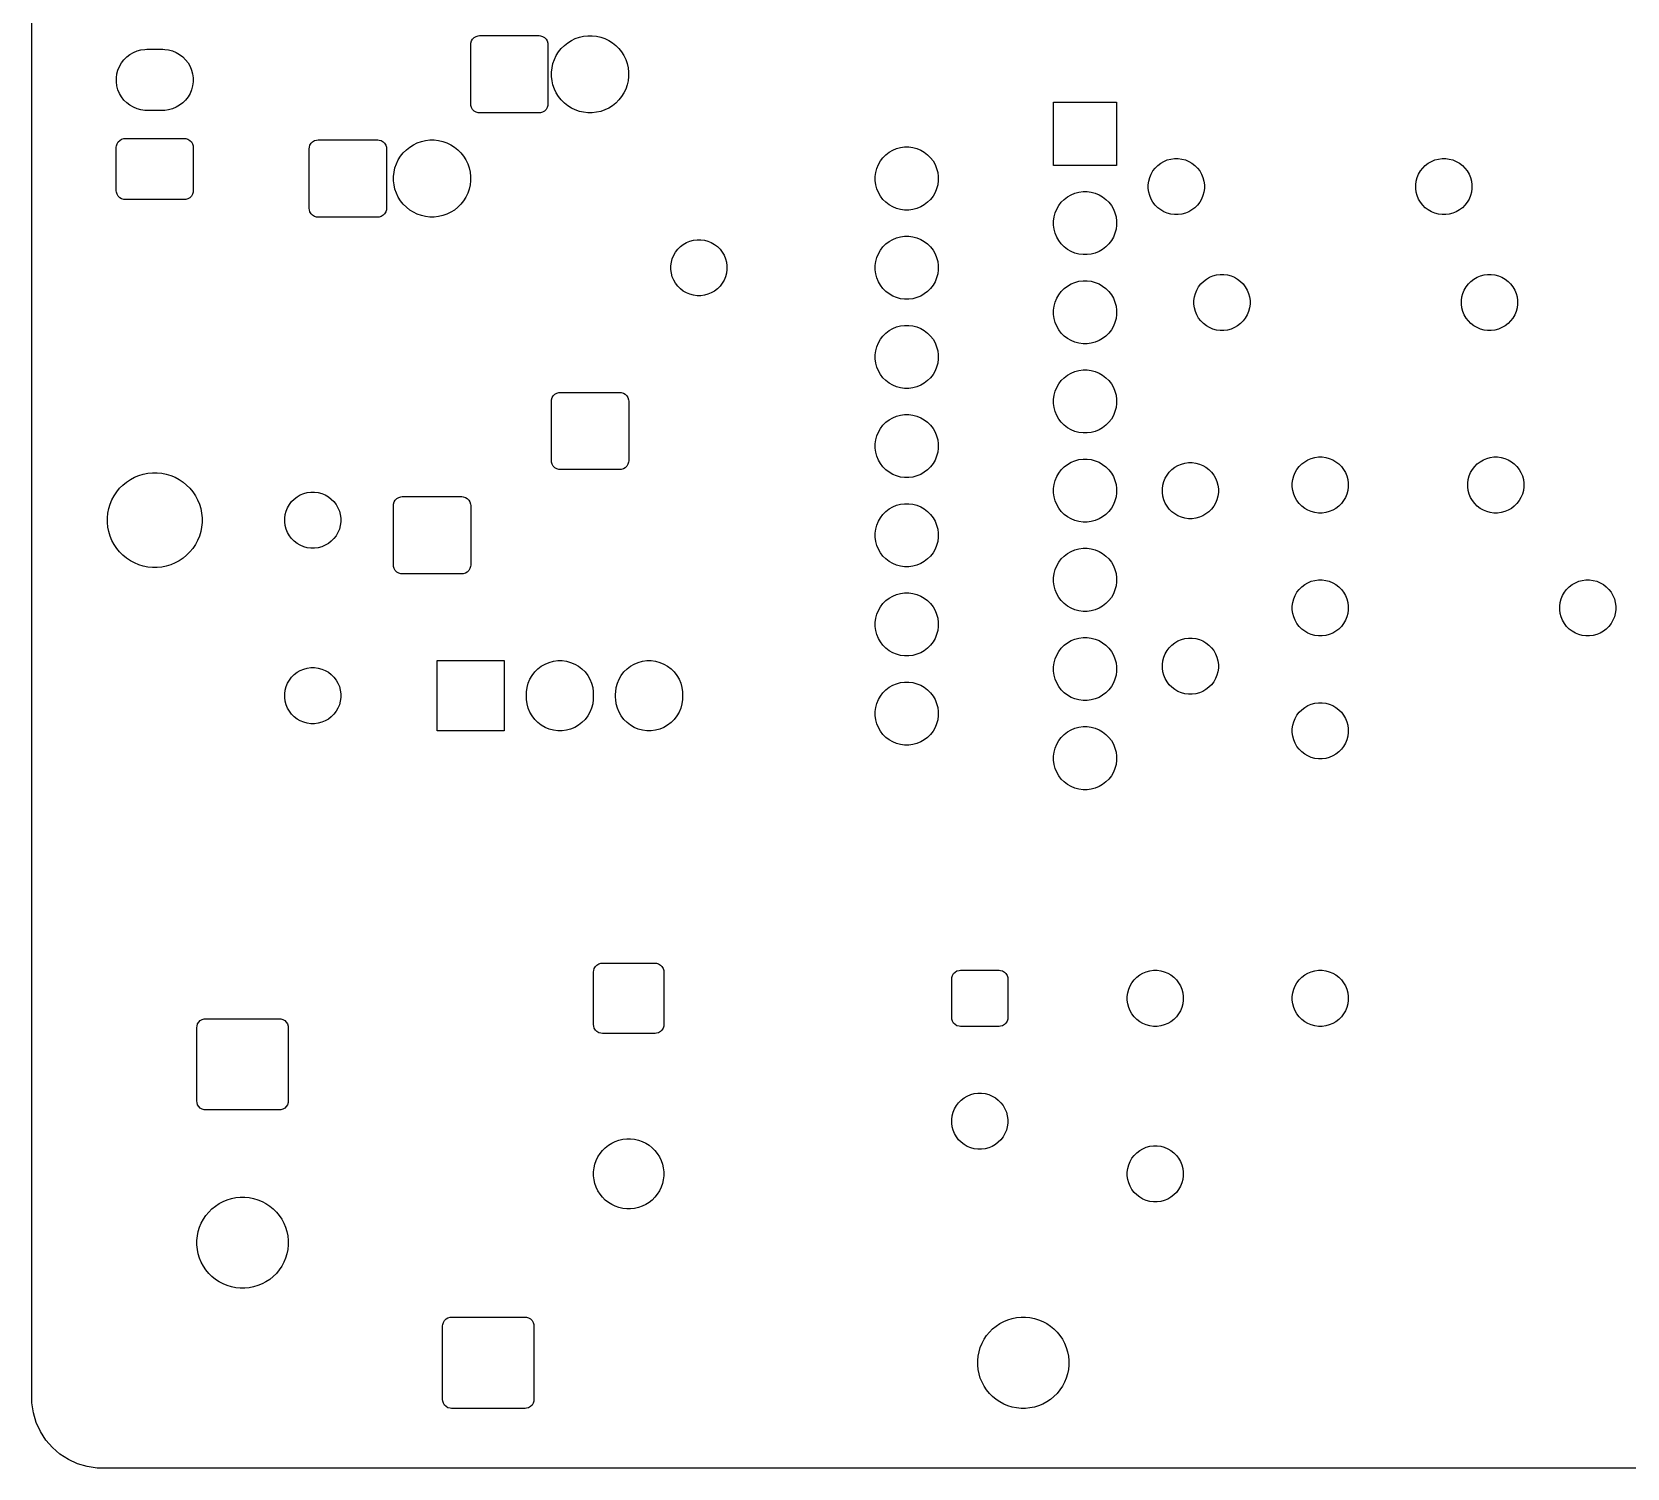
# Model space of a CAD drawing. Header units: millimetres. Extents: x 0 to 90, y 0 to 72.
# Drawn here: x 0 to 45.44, y 0 to 40.91 of the extents above; entities that cross this region are included whole.
import ezdxf

# ---------------------------------------------------------------- set-up
doc = ezdxf.new("R2010")
doc.units = ezdxf.units.MM
doc.layers.add('MASK_OPEN', color=1, linetype='CONTINUOUS')
doc.layers.add('REFERENCE', color=2, linetype='CONTINUOUS')

msp = doc.modelspace()

# ---------------------------------------------------------------- linework, layer by layer
at = {"layer": 'MASK_OPEN'}
for points in [[(14.4891, 40.7969), (14.5493, 40.7794), (14.6032, 40.7475), (14.6475, 40.7032), (14.6794, 40.6493), (14.6969, 40.5891), (14.7, 40.55), (14.7, 38.85), (14.6969, 38.8109), (14.6794, 38.7507), (14.6475, 38.6968), (14.6032, 38.6525), (14.5493, 38.6206), (14.4891, 38.6031), (14.45, 38.6), (12.75, 38.6), (12.7109, 38.6031), (12.6507, 38.6206), (12.5968, 38.6525), (12.5525, 38.6968), (12.5206, 38.7507), (12.5031, 38.8109), (12.5, 38.85), (12.5, 40.55), (12.5031, 40.5891), (12.5206, 40.6493), (12.5525, 40.7032), (12.5968, 40.7475), (12.6507, 40.7794), (12.7109, 40.7969), (12.75, 40.8), (14.45, 40.8)], [(16.0843, 40.7845), (16.2045, 40.757), (16.321, 40.7163), (16.4321, 40.6627), (16.5365, 40.5971), (16.633, 40.5202), (16.7202, 40.433), (16.7971, 40.3365), (16.8627, 40.2321), (16.9163, 40.121), (16.957, 40.0045), (16.9845, 39.8843), (16.9983, 39.7617), (16.9983, 39.6383), (16.9845, 39.5157), (16.957, 39.3955), (16.9163, 39.279), (16.8627, 39.1679), (16.7971, 39.0635), (16.7202, 38.967), (16.633, 38.8798), (16.5365, 38.8029), (16.4321, 38.7373), (16.321, 38.6837), (16.2045, 38.643), (16.0843, 38.6155), (15.9617, 38.6017), (15.8383, 38.6017), (15.7157, 38.6155), (15.5955, 38.643), (15.479, 38.6837), (15.3679, 38.7373), (15.2635, 38.8029), (15.167, 38.8798), (15.0798, 38.967), (15.0029, 39.0635), (14.9373, 39.1679), (14.8837, 39.279), (14.843, 39.3955), (14.8155, 39.5157), (14.8017, 39.6383), (14.8017, 39.7617), (14.8155, 39.8843), (14.843, 40.0045), (14.8837, 40.121), (14.9373, 40.2321), (15.0029, 40.3365), (15.0798, 40.433), (15.167, 40.5202), (15.2635, 40.5971), (15.3679, 40.6627), (15.479, 40.7163), (15.5955, 40.757), (15.7157, 40.7845), (15.8383, 40.7983), (15.9617, 40.7983)], [(3.7819, 40.4081), (3.8947, 40.3933), (4.0047, 40.3638), (4.1098, 40.3203), (4.2083, 40.2634), (4.2986, 40.1941), (4.3791, 40.1136), (4.4484, 40.0233), (4.5053, 39.9248), (4.5488, 39.8197), (4.5783, 39.7097), (4.5931, 39.5969), (4.5931, 39.4831), (4.5783, 39.3703), (4.5488, 39.2603), (4.5053, 39.1552), (4.4484, 39.0567), (4.3791, 38.9664), (4.2986, 38.8859), (4.2083, 38.8166), (4.1098, 38.7597), (4.0047, 38.7162), (3.8947, 38.6867), (3.7819, 38.6719), (3.725, 38.67), (3.275, 38.67), (3.2181, 38.6719), (3.1053, 38.6867), (2.9953, 38.7162), (2.8902, 38.7597), (2.7917, 38.8166), (2.7014, 38.8859), (2.6209, 38.9664), (2.5516, 39.0567), (2.4947, 39.1552), (2.4512, 39.2603), (2.4217, 39.3703), (2.4069, 39.4831), (2.4069, 39.5969), (2.4217, 39.7097), (2.4512, 39.8197), (2.4947, 39.9248), (2.5516, 40.0233), (2.6209, 40.1136), (2.7014, 40.1941), (2.7917, 40.2634), (2.8902, 40.3203), (2.9953, 40.3638), (3.1053, 40.3933), (3.2181, 40.4081), (3.275, 40.41), (3.725, 40.41)], [(30.9, 37.1), (29.1, 37.1), (29.1, 38.9), (30.9, 38.9)], [(4.3841, 37.8669), (4.4443, 37.8494), (4.4982, 37.8175), (4.5425, 37.7732), (4.5744, 37.7193), (4.5919, 37.6591), (4.595, 37.62), (4.595, 36.38), (4.5919, 36.3409), (4.5744, 36.2807), (4.5425, 36.2268), (4.4982, 36.1825), (4.4443, 36.1506), (4.3841, 36.1331), (4.345, 36.13), (2.655, 36.13), (2.6159, 36.1331), (2.5557, 36.1506), (2.5018, 36.1825), (2.4575, 36.2268), (2.4256, 36.2807), (2.4081, 36.3409), (2.405, 36.38), (2.405, 37.62), (2.4081, 37.6591), (2.4256, 37.7193), (2.4575, 37.7732), (2.5018, 37.8175), (2.5557, 37.8494), (2.6159, 37.8669), (2.655, 37.87), (4.345, 37.87)], [(9.8891, 37.8269), (9.9493, 37.8094), (10.0032, 37.7775), (10.0475, 37.7332), (10.0794, 37.6793), (10.0969, 37.6191), (10.1, 37.58), (10.1, 35.88), (10.0969, 35.8409), (10.0794, 35.7807), (10.0475, 35.7268), (10.0032, 35.6825), (9.9493, 35.6506), (9.8891, 35.6331), (9.85, 35.63), (8.15, 35.63), (8.1109, 35.6331), (8.0507, 35.6506), (7.9968, 35.6825), (7.9525, 35.7268), (7.9206, 35.7807), (7.9031, 35.8409), (7.9, 35.88), (7.9, 37.58), (7.9031, 37.6191), (7.9206, 37.6793), (7.9525, 37.7332), (7.9968, 37.7775), (8.0507, 37.8094), (8.1109, 37.8269), (8.15, 37.83), (9.85, 37.83)], [(11.5843, 37.8145), (11.7045, 37.787), (11.821, 37.7463), (11.9321, 37.6927), (12.0365, 37.6271), (12.133, 37.5502), (12.2202, 37.463), (12.2971, 37.3665), (12.3627, 37.2621), (12.4163, 37.151), (12.457, 37.0345), (12.4845, 36.9143), (12.4983, 36.7917), (12.4983, 36.6683), (12.4845, 36.5457), (12.457, 36.4255), (12.4163, 36.309), (12.3627, 36.1979), (12.2971, 36.0935), (12.2202, 35.997), (12.133, 35.9098), (12.0365, 35.8329), (11.9321, 35.7673), (11.821, 35.7137), (11.7045, 35.673), (11.5843, 35.6455), (11.4617, 35.6317), (11.3383, 35.6317), (11.2157, 35.6455), (11.0955, 35.673), (10.979, 35.7137), (10.8679, 35.7673), (10.7635, 35.8329), (10.667, 35.9098), (10.5798, 35.997), (10.5029, 36.0935), (10.4373, 36.1979), (10.3837, 36.309), (10.343, 36.4255), (10.3155, 36.5457), (10.3017, 36.6683), (10.3017, 36.7917), (10.3155, 36.9143), (10.343, 37.0345), (10.3837, 37.151), (10.4373, 37.2621), (10.5029, 37.3665), (10.5798, 37.463), (10.667, 37.5502), (10.7635, 37.6271), (10.8679, 37.6927), (10.979, 37.7463), (11.0955, 37.787), (11.2157, 37.8145), (11.3383, 37.8283), (11.4617, 37.8283)], [(25.0956, 37.6127), (25.2093, 37.5822), (25.3181, 37.5372), (25.42, 37.4783), (25.5134, 37.4067), (25.5967, 37.3234), (25.6683, 37.23), (25.7272, 37.1281), (25.7722, 37.0193), (25.8027, 36.9056), (25.8181, 36.7889), (25.8181, 36.6711), (25.8027, 36.5544), (25.7722, 36.4407), (25.7272, 36.3319), (25.6683, 36.23), (25.5967, 36.1366), (25.5134, 36.0533), (25.42, 35.9817), (25.3181, 35.9228), (25.2093, 35.8778), (25.0956, 35.8473), (24.9789, 35.8319), (24.8611, 35.8319), (24.7444, 35.8473), (24.6307, 35.8778), (24.5219, 35.9228), (24.42, 35.9817), (24.3266, 36.0533), (24.2433, 36.1366), (24.1717, 36.23), (24.1128, 36.3319), (24.0678, 36.4407), (24.0373, 36.5544), (24.0219, 36.6711), (24.0219, 36.7889), (24.0373, 36.9056), (24.0678, 37.0193), (24.1128, 37.1281), (24.1717, 37.23), (24.2433, 37.3234), (24.3266, 37.4067), (24.42, 37.4783), (24.5219, 37.5372), (24.6307, 37.5822), (24.7444, 37.6127), (24.8611, 37.6281), (24.9789, 37.6281)], [(32.7561, 37.2846), (32.8572, 37.2575), (32.9538, 37.2175), (33.0445, 37.1652), (33.1275, 37.1015), (33.2015, 37.0275), (33.2652, 36.9445), (33.3175, 36.8538), (33.3575, 36.7572), (33.3846, 36.6561), (33.3983, 36.5523), (33.3983, 36.4477), (33.3846, 36.3439), (33.3575, 36.2428), (33.3175, 36.1462), (33.2652, 36.0555), (33.2015, 35.9725), (33.1275, 35.8985), (33.0445, 35.8348), (32.9538, 35.7825), (32.8572, 35.7425), (32.7561, 35.7154), (32.6523, 35.7017), (32.5477, 35.7017), (32.4439, 35.7154), (32.3428, 35.7425), (32.2462, 35.7825), (32.1555, 35.8348), (32.0725, 35.8985), (31.9985, 35.9725), (31.9348, 36.0555), (31.8825, 36.1462), (31.8425, 36.2428), (31.8154, 36.3439), (31.8017, 36.4477), (31.8017, 36.5523), (31.8154, 36.6561), (31.8425, 36.7572), (31.8825, 36.8538), (31.9348, 36.9445), (31.9985, 37.0275), (32.0725, 37.1015), (32.1555, 37.1652), (32.2462, 37.2175), (32.3428, 37.2575), (32.4439, 37.2846), (32.5477, 37.2983), (32.6523, 37.2983)], [(40.3761, 37.2846), (40.4772, 37.2575), (40.5738, 37.2175), (40.6645, 37.1652), (40.7475, 37.1015), (40.8215, 37.0275), (40.8852, 36.9445), (40.9375, 36.8538), (40.9775, 36.7572), (41.0046, 36.6561), (41.0183, 36.5523), (41.0183, 36.4477), (41.0046, 36.3439), (40.9775, 36.2428), (40.9375, 36.1462), (40.8852, 36.0555), (40.8215, 35.9725), (40.7475, 35.8985), (40.6645, 35.8348), (40.5738, 35.7825), (40.4772, 35.7425), (40.3761, 35.7154), (40.2723, 35.7017), (40.1677, 35.7017), (40.0639, 35.7154), (39.9628, 35.7425), (39.8662, 35.7825), (39.7755, 35.8348), (39.6925, 35.8985), (39.6185, 35.9725), (39.5548, 36.0555), (39.5025, 36.1462), (39.4625, 36.2428), (39.4354, 36.3439), (39.4217, 36.4477), (39.4217, 36.5523), (39.4354, 36.6561), (39.4625, 36.7572), (39.5025, 36.8538), (39.5548, 36.9445), (39.6185, 37.0275), (39.6925, 37.1015), (39.7755, 37.1652), (39.8662, 37.2175), (39.9628, 37.2575), (40.0639, 37.2846), (40.1677, 37.2983), (40.2723, 37.2983)], [(30.1756, 36.3427), (30.2893, 36.3122), (30.3981, 36.2672), (30.5, 36.2083), (30.5934, 36.1367), (30.6767, 36.0534), (30.7483, 35.96), (30.8072, 35.8581), (30.8522, 35.7493), (30.8827, 35.6356), (30.8981, 35.5189), (30.8981, 35.4011), (30.8827, 35.2844), (30.8522, 35.1707), (30.8072, 35.0619), (30.7483, 34.96), (30.6767, 34.8666), (30.5934, 34.7833), (30.5, 34.7117), (30.3981, 34.6528), (30.2893, 34.6078), (30.1756, 34.5773), (30.0589, 34.5619), (29.9411, 34.5619), (29.8244, 34.5773), (29.7107, 34.6078), (29.6019, 34.6528), (29.5, 34.7117), (29.4066, 34.7833), (29.3233, 34.8666), (29.2517, 34.96), (29.1928, 35.0619), (29.1478, 35.1707), (29.1173, 35.2844), (29.1019, 35.4011), (29.1019, 35.5189), (29.1173, 35.6356), (29.1478, 35.7493), (29.1928, 35.8581), (29.2517, 35.96), (29.3233, 36.0534), (29.4066, 36.1367), (29.5, 36.2083), (29.6019, 36.2672), (29.7107, 36.3122), (29.8244, 36.3427), (29.9411, 36.3581), (30.0589, 36.3581)], [(25.0956, 35.0727), (25.2093, 35.0422), (25.3181, 34.9972), (25.42, 34.9383), (25.5134, 34.8667), (25.5967, 34.7834), (25.6683, 34.69), (25.7272, 34.5881), (25.7722, 34.4793), (25.8027, 34.3656), (25.8181, 34.2489), (25.8181, 34.1311), (25.8027, 34.0144), (25.7722, 33.9007), (25.7272, 33.7919), (25.6683, 33.69), (25.5967, 33.5966), (25.5134, 33.5133), (25.42, 33.4417), (25.3181, 33.3828), (25.2093, 33.3378), (25.0956, 33.3073), (24.9789, 33.2919), (24.8611, 33.2919), (24.7444, 33.3073), (24.6307, 33.3378), (24.5219, 33.3828), (24.42, 33.4417), (24.3266, 33.5133), (24.2433, 33.5966), (24.1717, 33.69), (24.1128, 33.7919), (24.0678, 33.9007), (24.0373, 34.0144), (24.0219, 34.1311), (24.0219, 34.2489), (24.0373, 34.3656), (24.0678, 34.4793), (24.1128, 34.5881), (24.1717, 34.69), (24.2433, 34.7834), (24.3266, 34.8667), (24.42, 34.9383), (24.5219, 34.9972), (24.6307, 35.0422), (24.7444, 35.0727), (24.8611, 35.0881), (24.9789, 35.0881)], [(19.1561, 34.9746), (19.2572, 34.9475), (19.3538, 34.9075), (19.4445, 34.8552), (19.5275, 34.7915), (19.6015, 34.7175), (19.6652, 34.6345), (19.7175, 34.5438), (19.7575, 34.4472), (19.7846, 34.3461), (19.7983, 34.2423), (19.7983, 34.1377), (19.7846, 34.0339), (19.7575, 33.9328), (19.7175, 33.8362), (19.6652, 33.7455), (19.6015, 33.6625), (19.5275, 33.5885), (19.4445, 33.5248), (19.3538, 33.4725), (19.2572, 33.4325), (19.1561, 33.4054), (19.0523, 33.3917), (18.9477, 33.3917), (18.8439, 33.4054), (18.7428, 33.4325), (18.6462, 33.4725), (18.5555, 33.5248), (18.4725, 33.5885), (18.3985, 33.6625), (18.3348, 33.7455), (18.2825, 33.8362), (18.2425, 33.9328), (18.2154, 34.0339), (18.2017, 34.1377), (18.2017, 34.2423), (18.2154, 34.3461), (18.2425, 34.4472), (18.2825, 34.5438), (18.3348, 34.6345), (18.3985, 34.7175), (18.4725, 34.7915), (18.5555, 34.8552), (18.6462, 34.9075), (18.7428, 34.9475), (18.8439, 34.9746), (18.9477, 34.9883), (19.0523, 34.9883)], [(30.1756, 33.8027), (30.2893, 33.7722), (30.3981, 33.7272), (30.5, 33.6683), (30.5934, 33.5967), (30.6767, 33.5134), (30.7483, 33.42), (30.8072, 33.3181), (30.8522, 33.2093), (30.8827, 33.0956), (30.8981, 32.9789), (30.8981, 32.8611), (30.8827, 32.7444), (30.8522, 32.6307), (30.8072, 32.5219), (30.7483, 32.42), (30.6767, 32.3266), (30.5934, 32.2433), (30.5, 32.1717), (30.3981, 32.1128), (30.2893, 32.0678), (30.1756, 32.0373), (30.0589, 32.0219), (29.9411, 32.0219), (29.8244, 32.0373), (29.7107, 32.0678), (29.6019, 32.1128), (29.5, 32.1717), (29.4066, 32.2433), (29.3233, 32.3266), (29.2517, 32.42), (29.1928, 32.5219), (29.1478, 32.6307), (29.1173, 32.7444), (29.1019, 32.8611), (29.1019, 32.9789), (29.1173, 33.0956), (29.1478, 33.2093), (29.1928, 33.3181), (29.2517, 33.42), (29.3233, 33.5134), (29.4066, 33.5967), (29.5, 33.6683), (29.6019, 33.7272), (29.7107, 33.7722), (29.8244, 33.8027), (29.9411, 33.8181), (30.0589, 33.8181)], [(34.0561, 33.9846), (34.1572, 33.9575), (34.2538, 33.9175), (34.3445, 33.8652), (34.4275, 33.8015), (34.5015, 33.7275), (34.5652, 33.6445), (34.6175, 33.5538), (34.6575, 33.4572), (34.6846, 33.3561), (34.6983, 33.2523), (34.6983, 33.1477), (34.6846, 33.0439), (34.6575, 32.9428), (34.6175, 32.8462), (34.5652, 32.7555), (34.5015, 32.6725), (34.4275, 32.5985), (34.3445, 32.5348), (34.2538, 32.4825), (34.1572, 32.4425), (34.0561, 32.4154), (33.9523, 32.4017), (33.8477, 32.4017), (33.7439, 32.4154), (33.6428, 32.4425), (33.5462, 32.4825), (33.4555, 32.5348), (33.3725, 32.5985), (33.2985, 32.6725), (33.2348, 32.7555), (33.1825, 32.8462), (33.1425, 32.9428), (33.1154, 33.0439), (33.1017, 33.1477), (33.1017, 33.2523), (33.1154, 33.3561), (33.1425, 33.4572), (33.1825, 33.5538), (33.2348, 33.6445), (33.2985, 33.7275), (33.3725, 33.8015), (33.4555, 33.8652), (33.5462, 33.9175), (33.6428, 33.9575), (33.7439, 33.9846), (33.8477, 33.9983), (33.9523, 33.9983)], [(41.6761, 33.9846), (41.7772, 33.9575), (41.8738, 33.9175), (41.9645, 33.8652), (42.0475, 33.8015), (42.1215, 33.7275), (42.1852, 33.6445), (42.2375, 33.5538), (42.2775, 33.4572), (42.3046, 33.3561), (42.3183, 33.2523), (42.3183, 33.1477), (42.3046, 33.0439), (42.2775, 32.9428), (42.2375, 32.8462), (42.1852, 32.7555), (42.1215, 32.6725), (42.0475, 32.5985), (41.9645, 32.5348), (41.8738, 32.4825), (41.7772, 32.4425), (41.6761, 32.4154), (41.5723, 32.4017), (41.4677, 32.4017), (41.3639, 32.4154), (41.2628, 32.4425), (41.1662, 32.4825), (41.0755, 32.5348), (40.9925, 32.5985), (40.9185, 32.6725), (40.8548, 32.7555), (40.8025, 32.8462), (40.7625, 32.9428), (40.7354, 33.0439), (40.7217, 33.1477), (40.7217, 33.2523), (40.7354, 33.3561), (40.7625, 33.4572), (40.8025, 33.5538), (40.8548, 33.6445), (40.9185, 33.7275), (40.9925, 33.8015), (41.0755, 33.8652), (41.1662, 33.9175), (41.2628, 33.9575), (41.3639, 33.9846), (41.4677, 33.9983), (41.5723, 33.9983)], [(25.0956, 32.5327), (25.2093, 32.5022), (25.3181, 32.4572), (25.42, 32.3983), (25.5134, 32.3267), (25.5967, 32.2434), (25.6683, 32.15), (25.7272, 32.0481), (25.7722, 31.9393), (25.8027, 31.8256), (25.8181, 31.7089), (25.8181, 31.5911), (25.8027, 31.4744), (25.7722, 31.3607), (25.7272, 31.2519), (25.6683, 31.15), (25.5967, 31.0566), (25.5134, 30.9733), (25.42, 30.9017), (25.3181, 30.8428), (25.2093, 30.7978), (25.0956, 30.7673), (24.9789, 30.7519), (24.8611, 30.7519), (24.7444, 30.7673), (24.6307, 30.7978), (24.5219, 30.8428), (24.42, 30.9017), (24.3266, 30.9733), (24.2433, 31.0566), (24.1717, 31.15), (24.1128, 31.2519), (24.0678, 31.3607), (24.0373, 31.4744), (24.0219, 31.5911), (24.0219, 31.7089), (24.0373, 31.8256), (24.0678, 31.9393), (24.1128, 32.0481), (24.1717, 32.15), (24.2433, 32.2434), (24.3266, 32.3267), (24.42, 32.3983), (24.5219, 32.4572), (24.6307, 32.5022), (24.7444, 32.5327), (24.8611, 32.5481), (24.9789, 32.5481)], [(30.1756, 31.2627), (30.2893, 31.2322), (30.3981, 31.1872), (30.5, 31.1283), (30.5934, 31.0567), (30.6767, 30.9734), (30.7483, 30.88), (30.8072, 30.7781), (30.8522, 30.6693), (30.8827, 30.5556), (30.8981, 30.4389), (30.8981, 30.3211), (30.8827, 30.2044), (30.8522, 30.0907), (30.8072, 29.9819), (30.7483, 29.88), (30.6767, 29.7866), (30.5934, 29.7033), (30.5, 29.6317), (30.3981, 29.5728), (30.2893, 29.5278), (30.1756, 29.4973), (30.0589, 29.4819), (29.9411, 29.4819), (29.8244, 29.4973), (29.7107, 29.5278), (29.6019, 29.5728), (29.5, 29.6317), (29.4066, 29.7033), (29.3233, 29.7866), (29.2517, 29.88), (29.1928, 29.9819), (29.1478, 30.0907), (29.1173, 30.2044), (29.1019, 30.3211), (29.1019, 30.4389), (29.1173, 30.5556), (29.1478, 30.6693), (29.1928, 30.7781), (29.2517, 30.88), (29.3233, 30.9734), (29.4066, 31.0567), (29.5, 31.1283), (29.6019, 31.1872), (29.7107, 31.2322), (29.8244, 31.2627), (29.9411, 31.2781), (30.0589, 31.2781)], [(16.7891, 30.6369), (16.8493, 30.6194), (16.9032, 30.5875), (16.9475, 30.5432), (16.9794, 30.4893), (16.9969, 30.4291), (17, 30.39), (17, 28.69), (16.9969, 28.6509), (16.9794, 28.5907), (16.9475, 28.5368), (16.9032, 28.4925), (16.8493, 28.4606), (16.7891, 28.4431), (16.75, 28.44), (15.05, 28.44), (15.0109, 28.4431), (14.9507, 28.4606), (14.8968, 28.4925), (14.8525, 28.5368), (14.8206, 28.5907), (14.8031, 28.6509), (14.8, 28.69), (14.8, 30.39), (14.8031, 30.4291), (14.8206, 30.4893), (14.8525, 30.5432), (14.8968, 30.5875), (14.9507, 30.6194), (15.0109, 30.6369), (15.05, 30.64), (16.75, 30.64)], [(25.0956, 29.9927), (25.2093, 29.9622), (25.3181, 29.9172), (25.42, 29.8583), (25.5134, 29.7867), (25.5967, 29.7034), (25.6683, 29.61), (25.7272, 29.5081), (25.7722, 29.3993), (25.8027, 29.2856), (25.8181, 29.1689), (25.8181, 29.0511), (25.8027, 28.9344), (25.7722, 28.8207), (25.7272, 28.7119), (25.6683, 28.61), (25.5967, 28.5166), (25.5134, 28.4333), (25.42, 28.3617), (25.3181, 28.3028), (25.2093, 28.2578), (25.0956, 28.2273), (24.9789, 28.2119), (24.8611, 28.2119), (24.7444, 28.2273), (24.6307, 28.2578), (24.5219, 28.3028), (24.42, 28.3617), (24.3266, 28.4333), (24.2433, 28.5166), (24.1717, 28.61), (24.1128, 28.7119), (24.0678, 28.8207), (24.0373, 28.9344), (24.0219, 29.0511), (24.0219, 29.1689), (24.0373, 29.2856), (24.0678, 29.3993), (24.1128, 29.5081), (24.1717, 29.61), (24.2433, 29.7034), (24.3266, 29.7867), (24.42, 29.8583), (24.5219, 29.9172), (24.6307, 29.9622), (24.7444, 29.9927), (24.8611, 30.0081), (24.9789, 30.0081)], [(30.1756, 28.7227), (30.2893, 28.6922), (30.3981, 28.6472), (30.5, 28.5883), (30.5934, 28.5167), (30.6767, 28.4334), (30.7483, 28.34), (30.8072, 28.2381), (30.8522, 28.1293), (30.8827, 28.0156), (30.8981, 27.8989), (30.8981, 27.7811), (30.8827, 27.6644), (30.8522, 27.5507), (30.8072, 27.4419), (30.7483, 27.34), (30.6767, 27.2466), (30.5934, 27.1633), (30.5, 27.0917), (30.3981, 27.0328), (30.2893, 26.9878), (30.1756, 26.9573), (30.0589, 26.9419), (29.9411, 26.9419), (29.8244, 26.9573), (29.7107, 26.9878), (29.6019, 27.0328), (29.5, 27.0917), (29.4066, 27.1633), (29.3233, 27.2466), (29.2517, 27.34), (29.1928, 27.4419), (29.1478, 27.5507), (29.1173, 27.6644), (29.1019, 27.7811), (29.1019, 27.8989), (29.1173, 28.0156), (29.1478, 28.1293), (29.1928, 28.2381), (29.2517, 28.34), (29.3233, 28.4334), (29.4066, 28.5167), (29.5, 28.5883), (29.6019, 28.6472), (29.7107, 28.6922), (29.8244, 28.7227), (29.9411, 28.7381), (30.0589, 28.7381)], [(33.1561, 28.6246), (33.2572, 28.5975), (33.3538, 28.5575), (33.4445, 28.5052), (33.5275, 28.4415), (33.6015, 28.3675), (33.6652, 28.2845), (33.7175, 28.1938), (33.7575, 28.0972), (33.7846, 27.9961), (33.7983, 27.8923), (33.7983, 27.7877), (33.7846, 27.6839), (33.7575, 27.5828), (33.7175, 27.4862), (33.6652, 27.3955), (33.6015, 27.3125), (33.5275, 27.2385), (33.4445, 27.1748), (33.3538, 27.1225), (33.2572, 27.0825), (33.1561, 27.0554), (33.0523, 27.0417), (32.9477, 27.0417), (32.8439, 27.0554), (32.7428, 27.0825), (32.6462, 27.1225), (32.5555, 27.1748), (32.4725, 27.2385), (32.3985, 27.3125), (32.3348, 27.3955), (32.2825, 27.4862), (32.2425, 27.5828), (32.2154, 27.6839), (32.2017, 27.7877), (32.2017, 27.8923), (32.2154, 27.9961), (32.2425, 28.0972), (32.2825, 28.1938), (32.3348, 28.2845), (32.3985, 28.3675), (32.4725, 28.4415), (32.5555, 28.5052), (32.6462, 28.5575), (32.7428, 28.5975), (32.8439, 28.6246), (32.9477, 28.6383), (33.0523, 28.6383)], [(36.8561, 28.7846), (36.9572, 28.7575), (37.0538, 28.7175), (37.1445, 28.6652), (37.2275, 28.6015), (37.3015, 28.5275), (37.3652, 28.4445), (37.4175, 28.3538), (37.4575, 28.2572), (37.4846, 28.1561), (37.4983, 28.0523), (37.4983, 27.9477), (37.4846, 27.8439), (37.4575, 27.7428), (37.4175, 27.6462), (37.3652, 27.5555), (37.3015, 27.4725), (37.2275, 27.3985), (37.1445, 27.3348), (37.0538, 27.2825), (36.9572, 27.2425), (36.8561, 27.2154), (36.7523, 27.2017), (36.6477, 27.2017), (36.5439, 27.2154), (36.4428, 27.2425), (36.3462, 27.2825), (36.2555, 27.3348), (36.1725, 27.3985), (36.0985, 27.4725), (36.0348, 27.5555), (35.9825, 27.6462), (35.9425, 27.7428), (35.9154, 27.8439), (35.9017, 27.9477), (35.9017, 28.0523), (35.9154, 28.1561), (35.9425, 28.2572), (35.9825, 28.3538), (36.0348, 28.4445), (36.0985, 28.5275), (36.1725, 28.6015), (36.2555, 28.6652), (36.3462, 28.7175), (36.4428, 28.7575), (36.5439, 28.7846), (36.6477, 28.7983), (36.7523, 28.7983)], [(41.8561, 28.7846), (41.9572, 28.7575), (42.0538, 28.7175), (42.1445, 28.6652), (42.2275, 28.6015), (42.3015, 28.5275), (42.3652, 28.4445), (42.4175, 28.3538), (42.4575, 28.2572), (42.4846, 28.1561), (42.4983, 28.0523), (42.4983, 27.9477), (42.4846, 27.8439), (42.4575, 27.7428), (42.4175, 27.6462), (42.3652, 27.5555), (42.3015, 27.4725), (42.2275, 27.3985), (42.1445, 27.3348), (42.0538, 27.2825), (41.9572, 27.2425), (41.8561, 27.2154), (41.7523, 27.2017), (41.6477, 27.2017), (41.5439, 27.2154), (41.4428, 27.2425), (41.3462, 27.2825), (41.2555, 27.3348), (41.1725, 27.3985), (41.0985, 27.4725), (41.0348, 27.5555), (40.9825, 27.6462), (40.9425, 27.7428), (40.9154, 27.8439), (40.9017, 27.9477), (40.9017, 28.0523), (40.9154, 28.1561), (40.9425, 28.2572), (40.9825, 28.3538), (41.0348, 28.4445), (41.0985, 28.5275), (41.1725, 28.6015), (41.2555, 28.6652), (41.3462, 28.7175), (41.4428, 28.7575), (41.5439, 28.7846), (41.6477, 28.7983), (41.7523, 28.7983)], [(3.6981, 28.3354), (3.828, 28.3095), (3.9548, 28.2711), (4.0772, 28.2204), (4.194, 28.1579), (4.3042, 28.0843), (4.4066, 28.0003), (4.5003, 27.9066), (4.5843, 27.8042), (4.6579, 27.694), (4.7204, 27.5772), (4.7711, 27.4548), (4.8095, 27.328), (4.8354, 27.1981), (4.8484, 27.0662), (4.8484, 26.9338), (4.8354, 26.8019), (4.8095, 26.672), (4.7711, 26.5452), (4.7204, 26.4228), (4.6579, 26.306), (4.5843, 26.1958), (4.5003, 26.0934), (4.4066, 25.9997), (4.3042, 25.9157), (4.194, 25.8421), (4.0772, 25.7796), (3.9548, 25.7289), (3.828, 25.6905), (3.6981, 25.6646), (3.5662, 25.6516), (3.4338, 25.6516), (3.3019, 25.6646), (3.172, 25.6905), (3.0452, 25.7289), (2.9228, 25.7796), (2.806, 25.8421), (2.6958, 25.9157), (2.5934, 25.9997), (2.4997, 26.0934), (2.4157, 26.1958), (2.3421, 26.306), (2.2796, 26.4228), (2.2289, 26.5452), (2.1905, 26.672), (2.1646, 26.8019), (2.1516, 26.9338), (2.1516, 27.0662), (2.1646, 27.1981), (2.1905, 27.328), (2.2289, 27.4548), (2.2796, 27.5772), (2.3421, 27.694), (2.4157, 27.8042), (2.4997, 27.9066), (2.5934, 28.0003), (2.6958, 28.0843), (2.806, 28.1579), (2.9228, 28.2204), (3.0452, 28.2711), (3.172, 28.3095), (3.3019, 28.3354), (3.4338, 28.3484), (3.5662, 28.3484)], [(8.1561, 27.7846), (8.2572, 27.7575), (8.3538, 27.7175), (8.4445, 27.6652), (8.5275, 27.6015), (8.6015, 27.5275), (8.6652, 27.4445), (8.7175, 27.3538), (8.7575, 27.2572), (8.7846, 27.1561), (8.7983, 27.0523), (8.7983, 26.9477), (8.7846, 26.8439), (8.7575, 26.7428), (8.7175, 26.6462), (8.6652, 26.5555), (8.6015, 26.4725), (8.5275, 26.3985), (8.4445, 26.3348), (8.3538, 26.2825), (8.2572, 26.2425), (8.1561, 26.2154), (8.0523, 26.2017), (7.9477, 26.2017), (7.8439, 26.2154), (7.7428, 26.2425), (7.6462, 26.2825), (7.5555, 26.3348), (7.4725, 26.3985), (7.3985, 26.4725), (7.3348, 26.5555), (7.2825, 26.6462), (7.2425, 26.7428), (7.2154, 26.8439), (7.2017, 26.9477), (7.2017, 27.0523), (7.2154, 27.1561), (7.2425, 27.2572), (7.2825, 27.3538), (7.3348, 27.4445), (7.3985, 27.5275), (7.4725, 27.6015), (7.5555, 27.6652), (7.6462, 27.7175), (7.7428, 27.7575), (7.8439, 27.7846), (7.9477, 27.7983), (8.0523, 27.7983)], [(12.2891, 27.6669), (12.3493, 27.6494), (12.4032, 27.6175), (12.4475, 27.5732), (12.4794, 27.5193), (12.4969, 27.4591), (12.5, 27.42), (12.5, 25.72), (12.4969, 25.6809), (12.4794, 25.6207), (12.4475, 25.5668), (12.4032, 25.5225), (12.3493, 25.4906), (12.2891, 25.4731), (12.25, 25.47), (10.55, 25.47), (10.5109, 25.4731), (10.4507, 25.4906), (10.3968, 25.5225), (10.3525, 25.5668), (10.3206, 25.6207), (10.3031, 25.6809), (10.3, 25.72), (10.3, 27.42), (10.3031, 27.4591), (10.3206, 27.5193), (10.3525, 27.5732), (10.3968, 27.6175), (10.4507, 27.6494), (10.5109, 27.6669), (10.55, 27.67), (12.25, 27.67)], [(25.0956, 27.4527), (25.2093, 27.4222), (25.3181, 27.3772), (25.42, 27.3183), (25.5134, 27.2467), (25.5967, 27.1634), (25.6683, 27.07), (25.7272, 26.9681), (25.7722, 26.8593), (25.8027, 26.7456), (25.8181, 26.6289), (25.8181, 26.5111), (25.8027, 26.3944), (25.7722, 26.2807), (25.7272, 26.1719), (25.6683, 26.07), (25.5967, 25.9766), (25.5134, 25.8933), (25.42, 25.8217), (25.3181, 25.7628), (25.2093, 25.7178), (25.0956, 25.6873), (24.9789, 25.6719), (24.8611, 25.6719), (24.7444, 25.6873), (24.6307, 25.7178), (24.5219, 25.7628), (24.42, 25.8217), (24.3266, 25.8933), (24.2433, 25.9766), (24.1717, 26.07), (24.1128, 26.1719), (24.0678, 26.2807), (24.0373, 26.3944), (24.0219, 26.5111), (24.0219, 26.6289), (24.0373, 26.7456), (24.0678, 26.8593), (24.1128, 26.9681), (24.1717, 27.07), (24.2433, 27.1634), (24.3266, 27.2467), (24.42, 27.3183), (24.5219, 27.3772), (24.6307, 27.4222), (24.7444, 27.4527), (24.8611, 27.4681), (24.9789, 27.4681)], [(30.1756, 26.1827), (30.2893, 26.1522), (30.3981, 26.1072), (30.5, 26.0483), (30.5934, 25.9767), (30.6767, 25.8934), (30.7483, 25.8), (30.8072, 25.6981), (30.8522, 25.5893), (30.8827, 25.4756), (30.8981, 25.3589), (30.8981, 25.2411), (30.8827, 25.1244), (30.8522, 25.0107), (30.8072, 24.9019), (30.7483, 24.8), (30.6767, 24.7066), (30.5934, 24.6233), (30.5, 24.5517), (30.3981, 24.4928), (30.2893, 24.4478), (30.1756, 24.4173), (30.0589, 24.4019), (29.9411, 24.4019), (29.8244, 24.4173), (29.7107, 24.4478), (29.6019, 24.4928), (29.5, 24.5517), (29.4066, 24.6233), (29.3233, 24.7066), (29.2517, 24.8), (29.1928, 24.9019), (29.1478, 25.0107), (29.1173, 25.1244), (29.1019, 25.2411), (29.1019, 25.3589), (29.1173, 25.4756), (29.1478, 25.5893), (29.1928, 25.6981), (29.2517, 25.8), (29.3233, 25.8934), (29.4066, 25.9767), (29.5, 26.0483), (29.6019, 26.1072), (29.7107, 26.1522), (29.8244, 26.1827), (29.9411, 26.1981), (30.0589, 26.1981)], [(36.8561, 25.2846), (36.9572, 25.2575), (37.0538, 25.2175), (37.1445, 25.1652), (37.2275, 25.1015), (37.3015, 25.0275), (37.3652, 24.9445), (37.4175, 24.8538), (37.4575, 24.7572), (37.4846, 24.6561), (37.4983, 24.5523), (37.4983, 24.4477), (37.4846, 24.3439), (37.4575, 24.2428), (37.4175, 24.1462), (37.3652, 24.0555), (37.3015, 23.9725), (37.2275, 23.8985), (37.1445, 23.8348), (37.0538, 23.7825), (36.9572, 23.7425), (36.8561, 23.7154), (36.7523, 23.7017), (36.6477, 23.7017), (36.5439, 23.7154), (36.4428, 23.7425), (36.3462, 23.7825), (36.2555, 23.8348), (36.1725, 23.8985), (36.0985, 23.9725), (36.0348, 24.0555), (35.9825, 24.1462), (35.9425, 24.2428), (35.9154, 24.3439), (35.9017, 24.4477), (35.9017, 24.5523), (35.9154, 24.6561), (35.9425, 24.7572), (35.9825, 24.8538), (36.0348, 24.9445), (36.0985, 25.0275), (36.1725, 25.1015), (36.2555, 25.1652), (36.3462, 25.2175), (36.4428, 25.2575), (36.5439, 25.2846), (36.6477, 25.2983), (36.7523, 25.2983)], [(44.4761, 25.2846), (44.5772, 25.2575), (44.6738, 25.2175), (44.7645, 25.1652), (44.8475, 25.1015), (44.9215, 25.0275), (44.9852, 24.9445), (45.0375, 24.8538), (45.0775, 24.7572), (45.1046, 24.6561), (45.1183, 24.5523), (45.1183, 24.4477), (45.1046, 24.3439), (45.0775, 24.2428), (45.0375, 24.1462), (44.9852, 24.0555), (44.9215, 23.9725), (44.8475, 23.8985), (44.7645, 23.8348), (44.6738, 23.7825), (44.5772, 23.7425), (44.4761, 23.7154), (44.3723, 23.7017), (44.2677, 23.7017), (44.1639, 23.7154), (44.0628, 23.7425), (43.9662, 23.7825), (43.8755, 23.8348), (43.7925, 23.8985), (43.7185, 23.9725), (43.6548, 24.0555), (43.6025, 24.1462), (43.5625, 24.2428), (43.5354, 24.3439), (43.5217, 24.4477), (43.5217, 24.5523), (43.5354, 24.6561), (43.5625, 24.7572), (43.6025, 24.8538), (43.6548, 24.9445), (43.7185, 25.0275), (43.7925, 25.1015), (43.8755, 25.1652), (43.9662, 25.2175), (44.0628, 25.2575), (44.1639, 25.2846), (44.2677, 25.2983), (44.3723, 25.2983)], [(25.0956, 24.9127), (25.2093, 24.8822), (25.3181, 24.8372), (25.42, 24.7783), (25.5134, 24.7067), (25.5967, 24.6234), (25.6683, 24.53), (25.7272, 24.4281), (25.7722, 24.3193), (25.8027, 24.2056), (25.8181, 24.0889), (25.8181, 23.9711), (25.8027, 23.8544), (25.7722, 23.7407), (25.7272, 23.6319), (25.6683, 23.53), (25.5967, 23.4366), (25.5134, 23.3533), (25.42, 23.2817), (25.3181, 23.2228), (25.2093, 23.1778), (25.0956, 23.1473), (24.9789, 23.1319), (24.8611, 23.1319), (24.7444, 23.1473), (24.6307, 23.1778), (24.5219, 23.2228), (24.42, 23.2817), (24.3266, 23.3533), (24.2433, 23.4366), (24.1717, 23.53), (24.1128, 23.6319), (24.0678, 23.7407), (24.0373, 23.8544), (24.0219, 23.9711), (24.0219, 24.0889), (24.0373, 24.2056), (24.0678, 24.3193), (24.1128, 24.4281), (24.1717, 24.53), (24.2433, 24.6234), (24.3266, 24.7067), (24.42, 24.7783), (24.5219, 24.8372), (24.6307, 24.8822), (24.7444, 24.9127), (24.8611, 24.9281), (24.9789, 24.9281)], [(30.1756, 23.6427), (30.2893, 23.6122), (30.3981, 23.5672), (30.5, 23.5083), (30.5934, 23.4367), (30.6767, 23.3534), (30.7483, 23.26), (30.8072, 23.1581), (30.8522, 23.0493), (30.8827, 22.9356), (30.8981, 22.8189), (30.8981, 22.7011), (30.8827, 22.5844), (30.8522, 22.4707), (30.8072, 22.3619), (30.7483, 22.26), (30.6767, 22.1666), (30.5934, 22.0833), (30.5, 22.0117), (30.3981, 21.9528), (30.2893, 21.9078), (30.1756, 21.8773), (30.0589, 21.8619), (29.9411, 21.8619), (29.8244, 21.8773), (29.7107, 21.9078), (29.6019, 21.9528), (29.5, 22.0117), (29.4066, 22.0833), (29.3233, 22.1666), (29.2517, 22.26), (29.1928, 22.3619), (29.1478, 22.4707), (29.1173, 22.5844), (29.1019, 22.7011), (29.1019, 22.8189), (29.1173, 22.9356), (29.1478, 23.0493), (29.1928, 23.1581), (29.2517, 23.26), (29.3233, 23.3534), (29.4066, 23.4367), (29.5, 23.5083), (29.6019, 23.5672), (29.7107, 23.6122), (29.8244, 23.6427), (29.9411, 23.6581), (30.0589, 23.6581)], [(33.1561, 23.6246), (33.2572, 23.5975), (33.3538, 23.5575), (33.4445, 23.5052), (33.5275, 23.4415), (33.6015, 23.3675), (33.6652, 23.2845), (33.7175, 23.1938), (33.7575, 23.0972), (33.7846, 22.9961), (33.7983, 22.8923), (33.7983, 22.7877), (33.7846, 22.6839), (33.7575, 22.5828), (33.7175, 22.4862), (33.6652, 22.3955), (33.6015, 22.3125), (33.5275, 22.2385), (33.4445, 22.1748), (33.3538, 22.1225), (33.2572, 22.0825), (33.1561, 22.0554), (33.0523, 22.0417), (32.9477, 22.0417), (32.8439, 22.0554), (32.7428, 22.0825), (32.6462, 22.1225), (32.5555, 22.1748), (32.4725, 22.2385), (32.3985, 22.3125), (32.3348, 22.3955), (32.2825, 22.4862), (32.2425, 22.5828), (32.2154, 22.6839), (32.2017, 22.7877), (32.2017, 22.8923), (32.2154, 22.9961), (32.2425, 23.0972), (32.2825, 23.1938), (32.3348, 23.2845), (32.3985, 23.3675), (32.4725, 23.4415), (32.5555, 23.5052), (32.6462, 23.5575), (32.7428, 23.5975), (32.8439, 23.6246), (32.9477, 23.6383), (33.0523, 23.6383)], [(8.1561, 22.7846), (8.2572, 22.7575), (8.3538, 22.7175), (8.4445, 22.6652), (8.5275, 22.6015), (8.6015, 22.5275), (8.6652, 22.4445), (8.7175, 22.3538), (8.7575, 22.2572), (8.7846, 22.1561), (8.7983, 22.0523), (8.7983, 21.9477), (8.7846, 21.8439), (8.7575, 21.7428), (8.7175, 21.6462), (8.6652, 21.5555), (8.6015, 21.4725), (8.5275, 21.3985), (8.4445, 21.3348), (8.3538, 21.2825), (8.2572, 21.2425), (8.1561, 21.2154), (8.0523, 21.2017), (7.9477, 21.2017), (7.8439, 21.2154), (7.7428, 21.2425), (7.6462, 21.2825), (7.5555, 21.3348), (7.4725, 21.3985), (7.3985, 21.4725), (7.3348, 21.5555), (7.2825, 21.6462), (7.2425, 21.7428), (7.2154, 21.8439), (7.2017, 21.9477), (7.2017, 22.0523), (7.2154, 22.1561), (7.2425, 22.2572), (7.2825, 22.3538), (7.3348, 22.4445), (7.3985, 22.5275), (7.4725, 22.6015), (7.5555, 22.6652), (7.6462, 22.7175), (7.7428, 22.7575), (7.8439, 22.7846), (7.9477, 22.7983), (8.0523, 22.7983)], [(13.4525, 21), (11.5475, 21), (11.5475, 23), (13.4525, 23)], [(15.2258, 22.9817), (15.3462, 22.9495), (15.4613, 22.9018), (15.5692, 22.8395), (15.668, 22.7636), (15.7561, 22.6755), (15.832, 22.5767), (15.8943, 22.4688), (15.942, 22.3537), (15.9742, 22.2333), (15.9905, 22.1098), (15.9925, 22.0475), (15.9925, 21.9525), (15.9905, 21.8902), (15.9742, 21.7667), (15.942, 21.6463), (15.8943, 21.5312), (15.832, 21.4233), (15.7561, 21.3245), (15.668, 21.2364), (15.5692, 21.1605), (15.4613, 21.0982), (15.3462, 21.0505), (15.2258, 21.0183), (15.1023, 21.002), (14.9777, 21.002), (14.8542, 21.0183), (14.7338, 21.0505), (14.6187, 21.0982), (14.5108, 21.1605), (14.412, 21.2364), (14.3239, 21.3245), (14.248, 21.4233), (14.1857, 21.5312), (14.138, 21.6463), (14.1058, 21.7667), (14.0895, 21.8902), (14.0875, 21.9525), (14.0875, 22.0475), (14.0895, 22.1098), (14.1058, 22.2333), (14.138, 22.3537), (14.1857, 22.4688), (14.248, 22.5767), (14.3239, 22.6755), (14.412, 22.7636), (14.5108, 22.8395), (14.6187, 22.9018), (14.7338, 22.9495), (14.8542, 22.9817), (14.9777, 22.998), (15.1023, 22.998)], [(17.7658, 22.9817), (17.8862, 22.9495), (18.0013, 22.9018), (18.1092, 22.8395), (18.208, 22.7636), (18.2961, 22.6755), (18.372, 22.5767), (18.4343, 22.4688), (18.482, 22.3537), (18.5142, 22.2333), (18.5305, 22.1098), (18.5325, 22.0475), (18.5325, 21.9525), (18.5305, 21.8902), (18.5142, 21.7667), (18.482, 21.6463), (18.4343, 21.5312), (18.372, 21.4233), (18.2961, 21.3245), (18.208, 21.2364), (18.1092, 21.1605), (18.0013, 21.0982), (17.8862, 21.0505), (17.7658, 21.0183), (17.6423, 21.002), (17.5177, 21.002), (17.3942, 21.0183), (17.2738, 21.0505), (17.1587, 21.0982), (17.0508, 21.1605), (16.952, 21.2364), (16.8639, 21.3245), (16.788, 21.4233), (16.7257, 21.5312), (16.678, 21.6463), (16.6458, 21.7667), (16.6295, 21.8902), (16.6275, 21.9525), (16.6275, 22.0475), (16.6295, 22.1098), (16.6458, 22.2333), (16.678, 22.3537), (16.7257, 22.4688), (16.788, 22.5767), (16.8639, 22.6755), (16.952, 22.7636), (17.0508, 22.8395), (17.1587, 22.9018), (17.2738, 22.9495), (17.3942, 22.9817), (17.5177, 22.998), (17.6423, 22.998)], [(25.0956, 22.3727), (25.2093, 22.3422), (25.3181, 22.2972), (25.42, 22.2383), (25.5134, 22.1667), (25.5967, 22.0834), (25.6683, 21.99), (25.7272, 21.8881), (25.7722, 21.7793), (25.8027, 21.6656), (25.8181, 21.5489), (25.8181, 21.4311), (25.8027, 21.3144), (25.7722, 21.2007), (25.7272, 21.0919), (25.6683, 20.99), (25.5967, 20.8966), (25.5134, 20.8133), (25.42, 20.7417), (25.3181, 20.6828), (25.2093, 20.6378), (25.0956, 20.6073), (24.9789, 20.5919), (24.8611, 20.5919), (24.7444, 20.6073), (24.6307, 20.6378), (24.5219, 20.6828), (24.42, 20.7417), (24.3266, 20.8133), (24.2433, 20.8966), (24.1717, 20.99), (24.1128, 21.0919), (24.0678, 21.2007), (24.0373, 21.3144), (24.0219, 21.4311), (24.0219, 21.5489), (24.0373, 21.6656), (24.0678, 21.7793), (24.1128, 21.8881), (24.1717, 21.99), (24.2433, 22.0834), (24.3266, 22.1667), (24.42, 22.2383), (24.5219, 22.2972), (24.6307, 22.3422), (24.7444, 22.3727), (24.8611, 22.3881), (24.9789, 22.3881)], [(36.8561, 21.7846), (36.9572, 21.7575), (37.0538, 21.7175), (37.1445, 21.6652), (37.2275, 21.6015), (37.3015, 21.5275), (37.3652, 21.4445), (37.4175, 21.3538), (37.4575, 21.2572), (37.4846, 21.1561), (37.4983, 21.0523), (37.4983, 20.9477), (37.4846, 20.8439), (37.4575, 20.7428), (37.4175, 20.6462), (37.3652, 20.5555), (37.3015, 20.4725), (37.2275, 20.3985), (37.1445, 20.3348), (37.0538, 20.2825), (36.9572, 20.2425), (36.8561, 20.2154), (36.7523, 20.2017), (36.6477, 20.2017), (36.5439, 20.2154), (36.4428, 20.2425), (36.3462, 20.2825), (36.2555, 20.3348), (36.1725, 20.3985), (36.0985, 20.4725), (36.0348, 20.5555), (35.9825, 20.6462), (35.9425, 20.7428), (35.9154, 20.8439), (35.9017, 20.9477), (35.9017, 21.0523), (35.9154, 21.1561), (35.9425, 21.2572), (35.9825, 21.3538), (36.0348, 21.4445), (36.0985, 21.5275), (36.1725, 21.6015), (36.2555, 21.6652), (36.3462, 21.7175), (36.4428, 21.7575), (36.5439, 21.7846), (36.6477, 21.7983), (36.7523, 21.7983)], [(30.1756, 21.1027), (30.2893, 21.0722), (30.3981, 21.0272), (30.5, 20.9683), (30.5934, 20.8967), (30.6767, 20.8134), (30.7483, 20.72), (30.8072, 20.6181), (30.8522, 20.5093), (30.8827, 20.3956), (30.8981, 20.2789), (30.8981, 20.1611), (30.8827, 20.0444), (30.8522, 19.9307), (30.8072, 19.8219), (30.7483, 19.72), (30.6767, 19.6266), (30.5934, 19.5433), (30.5, 19.4717), (30.3981, 19.4128), (30.2893, 19.3678), (30.1756, 19.3373), (30.0589, 19.3219), (29.9411, 19.3219), (29.8244, 19.3373), (29.7107, 19.3678), (29.6019, 19.4128), (29.5, 19.4717), (29.4066, 19.5433), (29.3233, 19.6266), (29.2517, 19.72), (29.1928, 19.8219), (29.1478, 19.9307), (29.1173, 20.0444), (29.1019, 20.1611), (29.1019, 20.2789), (29.1173, 20.3956), (29.1478, 20.5093), (29.1928, 20.6181), (29.2517, 20.72), (29.3233, 20.8134), (29.4066, 20.8967), (29.5, 20.9683), (29.6019, 21.0272), (29.7107, 21.0722), (29.8244, 21.1027), (29.9411, 21.1181), (30.0589, 21.1181)], [(17.7891, 14.3769), (17.8493, 14.3594), (17.9032, 14.3275), (17.9475, 14.2832), (17.9794, 14.2293), (17.9969, 14.1691), (18, 14.13), (18, 12.63), (17.9969, 12.5909), (17.9794, 12.5307), (17.9475, 12.4768), (17.9032, 12.4325), (17.8493, 12.4006), (17.7891, 12.3831), (17.75, 12.38), (16.25, 12.38), (16.2109, 12.3831), (16.1507, 12.4006), (16.0968, 12.4325), (16.0525, 12.4768), (16.0206, 12.5307), (16.0031, 12.5909), (16, 12.63), (16, 14.13), (16.0031, 14.1691), (16.0206, 14.2293), (16.0525, 14.2832), (16.0968, 14.3275), (16.1507, 14.3594), (16.2109, 14.3769), (16.25, 14.38), (17.75, 14.38)], [(27.5891, 14.1769), (27.6493, 14.1594), (27.7032, 14.1275), (27.7475, 14.0832), (27.7794, 14.0293), (27.7969, 13.9691), (27.8, 13.93), (27.8, 12.83), (27.7969, 12.7909), (27.7794, 12.7307), (27.7475, 12.6768), (27.7032, 12.6325), (27.6493, 12.6006), (27.5891, 12.5831), (27.55, 12.58), (26.45, 12.58), (26.4109, 12.5831), (26.3507, 12.6006), (26.2968, 12.6325), (26.2525, 12.6768), (26.2206, 12.7307), (26.2031, 12.7909), (26.2, 12.83), (26.2, 13.93), (26.2031, 13.9691), (26.2206, 14.0293), (26.2525, 14.0832), (26.2968, 14.1275), (26.3507, 14.1594), (26.4109, 14.1769), (26.45, 14.18), (27.55, 14.18)], [(32.1561, 14.1646), (32.2572, 14.1375), (32.3538, 14.0975), (32.4445, 14.0452), (32.5275, 13.9815), (32.6015, 13.9075), (32.6652, 13.8245), (32.7175, 13.7338), (32.7575, 13.6372), (32.7846, 13.5361), (32.7983, 13.4323), (32.7983, 13.3277), (32.7846, 13.2239), (32.7575, 13.1228), (32.7175, 13.0262), (32.6652, 12.9355), (32.6015, 12.8525), (32.5275, 12.7785), (32.4445, 12.7148), (32.3538, 12.6625), (32.2572, 12.6225), (32.1561, 12.5954), (32.0523, 12.5817), (31.9477, 12.5817), (31.8439, 12.5954), (31.7428, 12.6225), (31.6462, 12.6625), (31.5555, 12.7148), (31.4725, 12.7785), (31.3985, 12.8525), (31.3348, 12.9355), (31.2825, 13.0262), (31.2425, 13.1228), (31.2154, 13.2239), (31.2017, 13.3277), (31.2017, 13.4323), (31.2154, 13.5361), (31.2425, 13.6372), (31.2825, 13.7338), (31.3348, 13.8245), (31.3985, 13.9075), (31.4725, 13.9815), (31.5555, 14.0452), (31.6462, 14.0975), (31.7428, 14.1375), (31.8439, 14.1646), (31.9477, 14.1783), (32.0523, 14.1783)], [(36.8561, 14.1646), (36.9572, 14.1375), (37.0538, 14.0975), (37.1445, 14.0452), (37.2275, 13.9815), (37.3015, 13.9075), (37.3652, 13.8245), (37.4175, 13.7338), (37.4575, 13.6372), (37.4846, 13.5361), (37.4983, 13.4323), (37.4983, 13.3277), (37.4846, 13.2239), (37.4575, 13.1228), (37.4175, 13.0262), (37.3652, 12.9355), (37.3015, 12.8525), (37.2275, 12.7785), (37.1445, 12.7148), (37.0538, 12.6625), (36.9572, 12.6225), (36.8561, 12.5954), (36.7523, 12.5817), (36.6477, 12.5817), (36.5439, 12.5954), (36.4428, 12.6225), (36.3462, 12.6625), (36.2555, 12.7148), (36.1725, 12.7785), (36.0985, 12.8525), (36.0348, 12.9355), (35.9825, 13.0262), (35.9425, 13.1228), (35.9154, 13.2239), (35.9017, 13.3277), (35.9017, 13.4323), (35.9154, 13.5361), (35.9425, 13.6372), (35.9825, 13.7338), (36.0348, 13.8245), (36.0985, 13.9075), (36.1725, 13.9815), (36.2555, 14.0452), (36.3462, 14.0975), (36.4428, 14.1375), (36.5439, 14.1646), (36.6477, 14.1783), (36.7523, 14.1783)], [(7.0891, 12.7969), (7.1493, 12.7794), (7.2032, 12.7475), (7.2475, 12.7032), (7.2794, 12.6493), (7.2969, 12.5891), (7.3, 12.55), (7.3, 10.45), (7.2969, 10.4109), (7.2794, 10.3507), (7.2475, 10.2968), (7.2032, 10.2525), (7.1493, 10.2206), (7.0891, 10.2031), (7.05, 10.2), (4.95, 10.2), (4.9109, 10.2031), (4.8507, 10.2206), (4.7968, 10.2525), (4.7525, 10.2968), (4.7206, 10.3507), (4.7031, 10.4109), (4.7, 10.45), (4.7, 12.55), (4.7031, 12.5891), (4.7206, 12.6493), (4.7525, 12.7032), (4.7968, 12.7475), (4.8507, 12.7794), (4.9109, 12.7969), (4.95, 12.8), (7.05, 12.8)], [(27.1561, 10.6646), (27.2572, 10.6375), (27.3538, 10.5975), (27.4445, 10.5452), (27.5275, 10.4815), (27.6015, 10.4075), (27.6652, 10.3245), (27.7175, 10.2338), (27.7575, 10.1372), (27.7846, 10.0361), (27.7983, 9.9323), (27.7983, 9.8277), (27.7846, 9.7239), (27.7575, 9.6228), (27.7175, 9.5262), (27.6652, 9.4355), (27.6015, 9.3525), (27.5275, 9.2785), (27.4445, 9.2148), (27.3538, 9.1625), (27.2572, 9.1225), (27.1561, 9.0954), (27.0523, 9.0817), (26.9477, 9.0817), (26.8439, 9.0954), (26.7428, 9.1225), (26.6462, 9.1625), (26.5555, 9.2148), (26.4725, 9.2785), (26.3985, 9.3525), (26.3348, 9.4355), (26.2825, 9.5262), (26.2425, 9.6228), (26.2154, 9.7239), (26.2017, 9.8277), (26.2017, 9.9323), (26.2154, 10.0361), (26.2425, 10.1372), (26.2825, 10.2338), (26.3348, 10.3245), (26.3985, 10.4075), (26.4725, 10.4815), (26.5555, 10.5452), (26.6462, 10.5975), (26.7428, 10.6375), (26.8439, 10.6646), (26.9477, 10.6783), (27.0523, 10.6783)], [(17.1675, 9.3659), (17.2768, 9.3409), (17.3827, 9.3039), (17.4837, 9.2552), (17.5787, 9.1956), (17.6663, 9.1256), (17.7456, 9.0463), (17.8156, 8.9587), (17.8752, 8.8637), (17.9239, 8.7627), (17.9609, 8.6568), (17.9859, 8.5475), (17.9984, 8.4361), (17.9984, 8.3239), (17.9859, 8.2125), (17.9609, 8.1032), (17.9239, 7.9973), (17.8752, 7.8963), (17.8156, 7.8013), (17.7456, 7.7137), (17.6663, 7.6344), (17.5787, 7.5644), (17.4837, 7.5048), (17.3827, 7.4561), (17.2768, 7.4191), (17.1675, 7.3941), (17.0561, 7.3816), (16.9439, 7.3816), (16.8325, 7.3941), (16.7232, 7.4191), (16.6173, 7.4561), (16.5163, 7.5048), (16.4213, 7.5644), (16.3337, 7.6344), (16.2544, 7.7137), (16.1844, 7.8013), (16.1248, 7.8963), (16.0761, 7.9973), (16.0391, 8.1032), (16.0141, 8.2125), (16.0016, 8.3239), (16.0016, 8.4361), (16.0141, 8.5475), (16.0391, 8.6568), (16.0761, 8.7627), (16.1248, 8.8637), (16.1844, 8.9587), (16.2544, 9.0463), (16.3337, 9.1256), (16.4213, 9.1956), (16.5163, 9.2552), (16.6173, 9.3039), (16.7232, 9.3409), (16.8325, 9.3659), (16.9439, 9.3784), (17.0561, 9.3784)], [(32.1561, 9.1646), (32.2572, 9.1375), (32.3538, 9.0975), (32.4445, 9.0452), (32.5275, 8.9815), (32.6015, 8.9075), (32.6652, 8.8245), (32.7175, 8.7338), (32.7575, 8.6372), (32.7846, 8.5361), (32.7983, 8.4323), (32.7983, 8.3277), (32.7846, 8.2239), (32.7575, 8.1228), (32.7175, 8.0262), (32.6652, 7.9355), (32.6015, 7.8525), (32.5275, 7.7785), (32.4445, 7.7148), (32.3538, 7.6625), (32.2572, 7.6225), (32.1561, 7.5954), (32.0523, 7.5817), (31.9477, 7.5817), (31.8439, 7.5954), (31.7428, 7.6225), (31.6462, 7.6625), (31.5555, 7.7148), (31.4725, 7.7785), (31.3985, 7.8525), (31.3348, 7.9355), (31.2825, 8.0262), (31.2425, 8.1228), (31.2154, 8.2239), (31.2017, 8.3277), (31.2017, 8.4323), (31.2154, 8.5361), (31.2425, 8.6372), (31.2825, 8.7338), (31.3348, 8.8245), (31.3985, 8.9075), (31.4725, 8.9815), (31.5555, 9.0452), (31.6462, 9.0975), (31.7428, 9.1375), (31.8439, 9.1646), (31.9477, 9.1783), (32.0523, 9.1783)], [(6.1907, 7.7059), (6.3159, 7.681), (6.438, 7.644), (6.5558, 7.5952), (6.6683, 7.535), (6.7744, 7.4642), (6.873, 7.3832), (6.9632, 7.293), (7.0442, 7.1944), (7.115, 7.0883), (7.1752, 6.9758), (7.224, 6.858), (7.261, 6.7359), (7.2859, 6.6107), (7.2984, 6.4838), (7.2984, 6.3562), (7.2859, 6.2293), (7.261, 6.1041), (7.224, 5.982), (7.1752, 5.8642), (7.115, 5.7517), (7.0442, 5.6456), (6.9632, 5.547), (6.873, 5.4568), (6.7744, 5.3758), (6.6683, 5.305), (6.5558, 5.2448), (6.438, 5.196), (6.3159, 5.159), (6.1907, 5.1341), (6.0638, 5.1216), (5.9362, 5.1216), (5.8093, 5.1341), (5.6841, 5.159), (5.562, 5.196), (5.4442, 5.2448), (5.3317, 5.305), (5.2256, 5.3758), (5.127, 5.4568), (5.0368, 5.547), (4.9558, 5.6456), (4.885, 5.7517), (4.8248, 5.8642), (4.776, 5.982), (4.739, 6.1041), (4.7141, 6.2293), (4.7016, 6.3562), (4.7016, 6.4838), (4.7141, 6.6107), (4.739, 6.7359), (4.776, 6.858), (4.8248, 6.9758), (4.885, 7.0883), (4.9558, 7.1944), (5.0368, 7.293), (5.127, 7.3832), (5.2256, 7.4642), (5.3317, 7.535), (5.4442, 7.5952), (5.562, 7.644), (5.6841, 7.681), (5.8093, 7.7059), (5.9362, 7.7184), (6.0638, 7.7184)], [(14.0891, 4.2969), (14.1493, 4.2794), (14.2032, 4.2475), (14.2475, 4.2032), (14.2794, 4.1493), (14.2969, 4.0891), (14.3, 4.05), (14.3, 1.95), (14.2969, 1.9109), (14.2794, 1.8507), (14.2475, 1.7968), (14.2032, 1.7525), (14.1493, 1.7206), (14.0891, 1.7031), (14.05, 1.7), (11.95, 1.7), (11.9109, 1.7031), (11.8507, 1.7206), (11.7968, 1.7525), (11.7525, 1.7968), (11.7206, 1.8507), (11.7031, 1.9109), (11.7, 1.95), (11.7, 4.05), (11.7031, 4.0891), (11.7206, 4.1493), (11.7525, 4.2032), (11.7968, 4.2475), (11.8507, 4.2794), (11.9109, 4.2969), (11.95, 4.3), (14.05, 4.3)], [(28.4307, 4.2859), (28.5559, 4.261), (28.678, 4.224), (28.7958, 4.1752), (28.9083, 4.115), (29.0144, 4.0442), (29.113, 3.9632), (29.2032, 3.873), (29.2842, 3.7744), (29.355, 3.6683), (29.4152, 3.5558), (29.464, 3.438), (29.501, 3.3159), (29.5259, 3.1908), (29.5384, 3.0638), (29.5384, 2.9362), (29.5259, 2.8092), (29.501, 2.6841), (29.464, 2.562), (29.4152, 2.4442), (29.355, 2.3317), (29.2842, 2.2256), (29.2032, 2.127), (29.113, 2.0368), (29.0144, 1.9558), (28.9083, 1.885), (28.7958, 1.8248), (28.678, 1.776), (28.5559, 1.739), (28.4307, 1.7141), (28.3038, 1.7016), (28.1762, 1.7016), (28.0493, 1.7141), (27.9241, 1.739), (27.802, 1.776), (27.6842, 1.8248), (27.5717, 1.885), (27.4656, 1.9558), (27.367, 2.0368), (27.2768, 2.127), (27.1958, 2.2256), (27.125, 2.3317), (27.0648, 2.4442), (27.016, 2.562), (26.979, 2.6841), (26.9541, 2.8092), (26.9416, 2.9362), (26.9416, 3.0638), (26.9541, 3.1908), (26.979, 3.3159), (27.016, 3.438), (27.0648, 3.5558), (27.125, 3.6683), (27.1958, 3.7744), (27.2768, 3.873), (27.367, 3.9632), (27.4656, 4.0442), (27.5717, 4.115), (27.6842, 4.1752), (27.802, 4.224), (27.9241, 4.261), (28.0493, 4.2859), (28.1762, 4.2984), (28.3038, 4.2984)]]:
    msp.add_lwpolyline(points, close=True, dxfattribs=at)
at = {"layer": 'REFERENCE'}
msp.add_lwpolyline([(88, 0), (2, 0), (1.8571, 0.0025), (1.5743, 0.0432), (1.3002, 0.1237), (1.0403, 0.2424), (0.7999, 0.3969), (0.584, 0.584), (0.3969, 0.7999), (0.2424, 1.0403), (0.1237, 1.3002), (0.0432, 1.5743), (0.0025, 1.8571), (0, 2), (0, 70)], dxfattribs=at)

doc.saveas('drawing.dxf')
